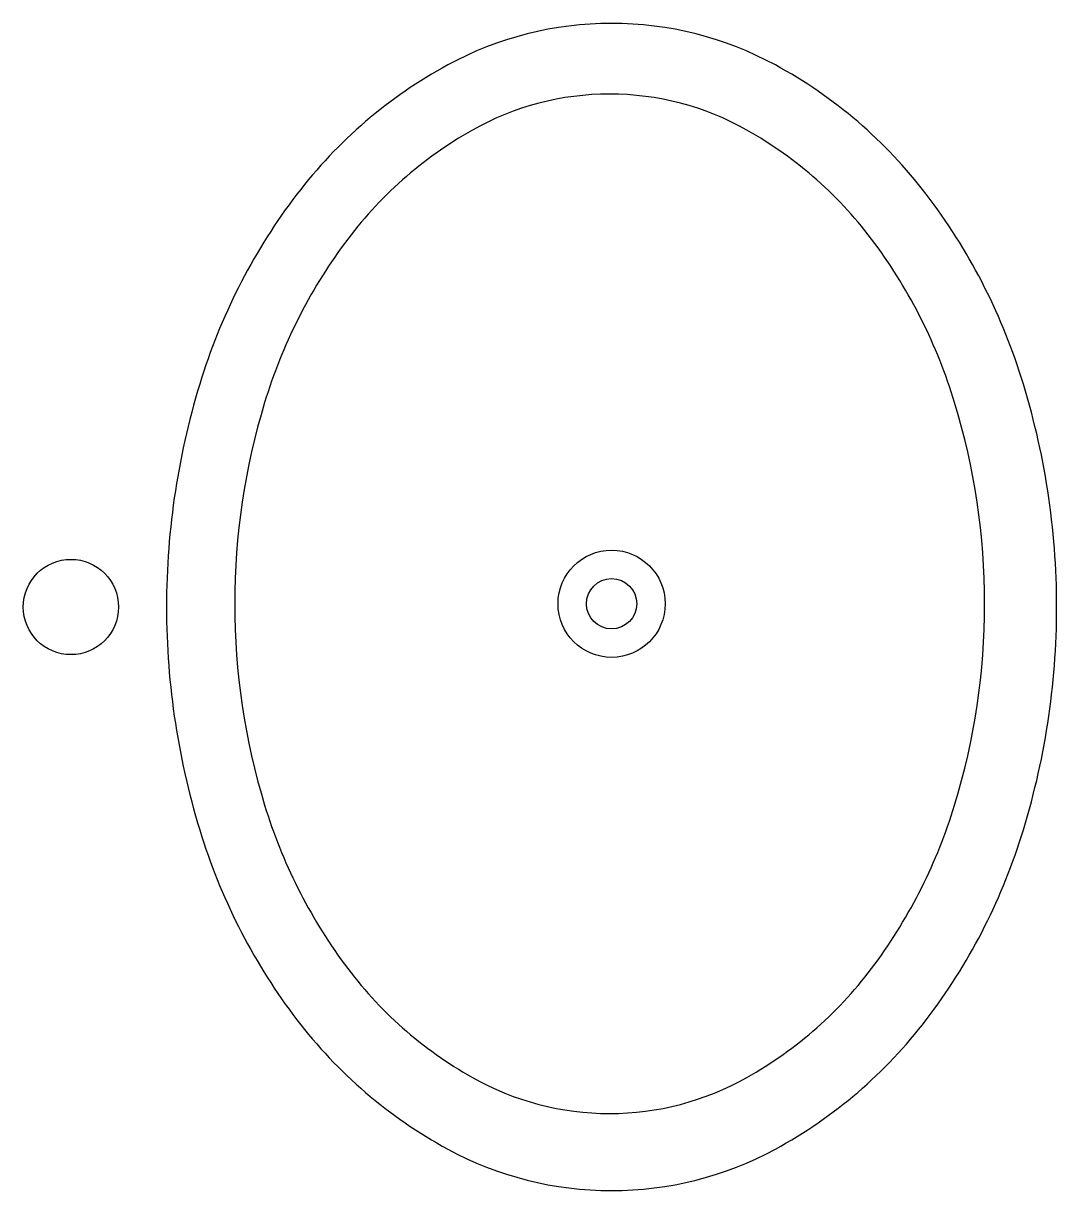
# Model space of a CAD drawing. Header units: millimetres. Extents: x -2896.514 to -2896.08, y 2970.739 to 2971.229.
import ezdxf

# ---------------------------------------------------------------- set-up
doc = ezdxf.new("R2010")
doc.units = ezdxf.units.MM
doc.header["$LTSCALE"] = 10
doc.layers.add('banheiro_louças', color=2, linetype='Continuous')

msp = doc.modelspace()

# ---------------------------------------------------------------- linework, layer by layer
at = {"layer": 'banheiro_louças'}
msp.add_lwpolyline([(-2896.26669, 2970.73885, 0.124977), (-2896.1979, 2970.75632, 0.105809), (-2896.1345, 2970.81061, 0.086634), (-2896.09463, 2970.8874, 0.076682), (-2896.07975, 2970.98385, 0.076682), (-2896.09463, 2971.08031, 0.086634), (-2896.1345, 2971.15709, 0.105809), (-2896.1979, 2971.21138, 0.124977), (-2896.26669, 2971.22885, 0.124977), (-2896.33549, 2971.21138, 0.105809), (-2896.39888, 2971.15709, 0.086634), (-2896.43876, 2971.08031, 0.076682), (-2896.45364, 2970.98385, 0.076682), (-2896.43876, 2970.8874, 0.086634), (-2896.39888, 2970.81061, 0.105809), (-2896.33549, 2970.75632, 0.124977)], format="xyb", close=True, dxfattribs=at)
at = {"layer": 'banheiro_louças', "color": 1}
msp.add_lwpolyline([(-2896.425, 2970.9852, 0.074123), (-2896.41241, 2970.90071, 0.084852), (-2896.37887, 2970.83391, 0.106323), (-2896.32511, 2970.78633, 0.128843), (-2896.2675, 2970.77124, 0.128843), (-2896.2099, 2970.78633, 0.106323), (-2896.15613, 2970.83391, 0.084852), (-2896.1226, 2970.90071, 0.074123), (-2896.11, 2970.9852, 0.074123), (-2896.1226, 2971.06969, 0.084852), (-2896.15613, 2971.1365, 0.106323), (-2896.2099, 2971.18407, 0.128843), (-2896.2675, 2971.19917, 0.128843), (-2896.32511, 2971.18407, 0.106323), (-2896.37887, 2971.1365, 0.084852), (-2896.41241, 2971.06969, 0.074123)], format="xyb", close=True, dxfattribs=at)
for centre, radius in [((-2896.26669, 2970.9852), 0.0225), ((-2896.49377, 2970.98385), 0.02), ((-2896.26669, 2970.9852), 0.01056)]:
    msp.add_circle(centre, radius, dxfattribs=at)

doc.saveas('drawing.dxf')
